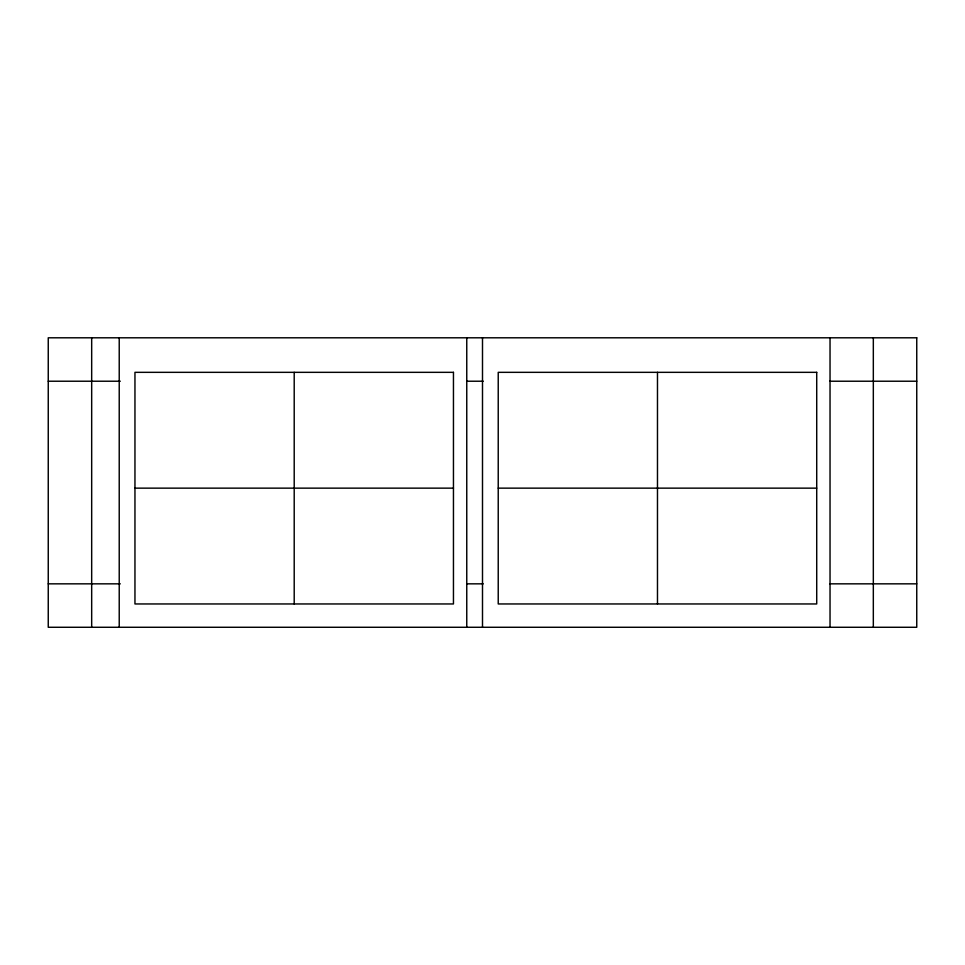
<?xml version="1.0" encoding="UTF-8"?>
<svg xmlns="http://www.w3.org/2000/svg" width="965" height="965" viewBox="0 0 965 965"><rect width="100%" height="100%" fill="white"/><g stroke="black" fill="none" stroke-linecap="round" stroke-linejoin="round"><path stroke-width="1.45" d="M48.25 381.223L120.299 381.223M466.686 381.223L483.248 381.223M829.647 381.223L916.75 381.223M134.955 488.145L453.454 488.145M498.23 488.145L816.716 488.145M48.25 583.837L120.299 583.837M466.686 583.837L483.248 583.837M829.647 583.837L916.75 583.837M873.325 337.798L873.325 627.274M830.033 337.726L830.033 627.274M657.479 372.333L657.479 603.957M482.5 337.726L482.5 627.274M466.758 337.726L466.758 627.274M294.204 372.333L294.204 603.957M119.226 337.726L119.226 627.274M91.675 337.798L91.675 627.274M916.75 337.798L48.25 337.798L48.25 627.274L916.75 627.274L916.75 337.798M453.454 372.333L134.955 372.333L134.955 603.957L453.454 603.957L453.454 372.333M816.716 372.333L498.23 372.333L498.23 603.957L816.716 603.957L816.716 372.333"/></g></svg>
